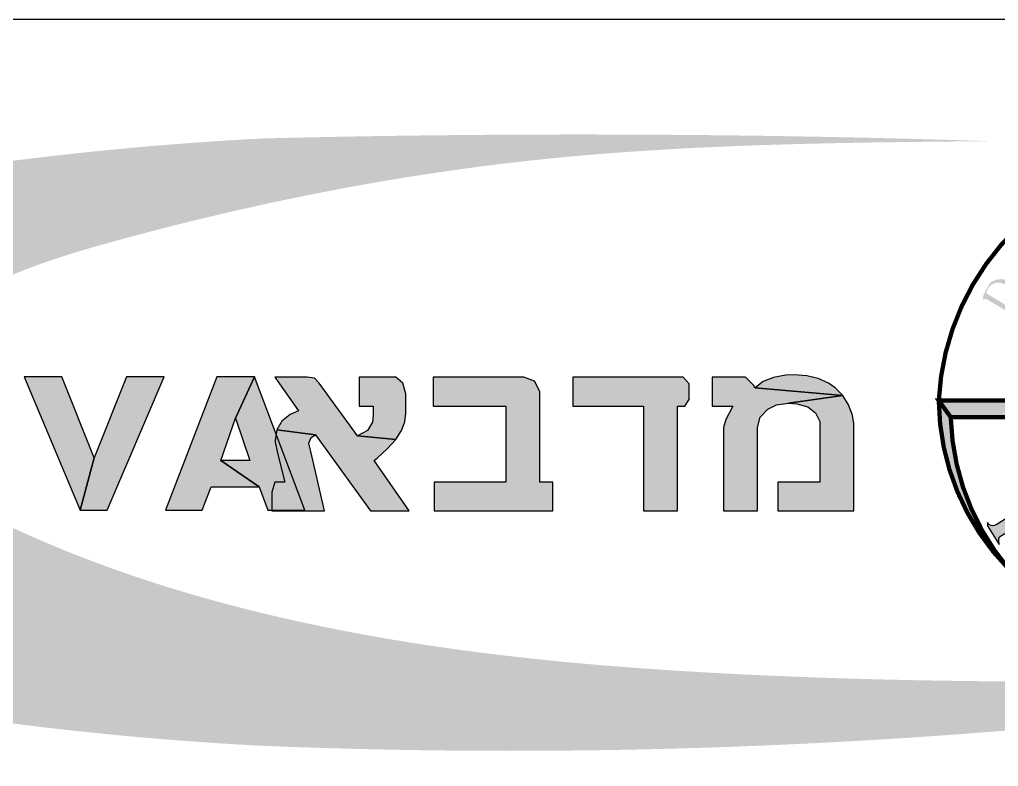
# Model space of a CAD drawing. Header units: millimetres. Extents: x 176729 to 176830, y 575987 to 576058.
# Drawn here: x 176737.91 to 176748.69, y 575993.31 to 576001.53 of the extents above; entities that cross this region are included whole.
import ezdxf

# ---------------------------------------------------------------- set-up
doc = ezdxf.new("R2010")
doc.units = ezdxf.units.MM
doc.layers.add('LG', color=7, linetype='Continuous')
doc.layers.add('LG-1', color=240, linetype='Continuous')

# ---------------------------------------------------------------- blocks, each defined once
blk = doc.blocks.new('LG')
h = blk.add_hatch(color=160)
edge = h.paths.add_edge_path()
edge.add_line((100.64, 31.013), (100.546, 30.786))
edge.add_line((100.546, 30.786), (99.535, 31.324))
edge.add_arc((99.224, 30.739), 0.662, 62.0006, 117.9994)
edge.add_arc((99.245, 30.698), 0.708, 117.9994, 172.1953)
edge.add_line((98.543, 30.794), (99.85, 30.013))
edge.add_arc((99.489, 29.707), 0.473, -60.8595, 40.1689, ccw=False)
edge.add_line((99.719, 29.294), (99.69, 29.329))
edge.add_line((99.69, 29.329), (99.741, 29.38))
edge.add_arc((99.494, 29.573), 0.313, 321.9063, 398.0937)
edge.add_line((99.741, 29.766), (98.574, 30.462))
edge.add_arc((98.472, 30.291), 0.199, 59.1894, 127.546)
edge.add_arc((99.111, 30.46), 0.761, 156.5628, 180.803, ccw=False)
edge.add_arc((101.403, 29.466), 3.259, 143.3236, 156.5628, ccw=False)
edge.add_arc((99.39, 30.518), 1.078, 81.9051, 123.8943, ccw=False)
edge.add_line((99.542, 31.585), (100.64, 31.013))
at = {"layer": 'LG'}
h = blk.add_hatch(color=1, dxfattribs=at)
h.set_gradient(color1=(255, 0, 0), one_color=1, tint=1, name='CYLINDER')
edge = h.paths.add_edge_path()
edge.add_spline(control_points=[(98.674, 39.355), (89.915, 39.272), (73.398, 39.114), (53.753, 35.121), (41.585, 31.401), (35.786, 26.697), (36.865, 21.239), (41.708, 18.509), (51.463, 14.085), (66.084, 10.718), (92.007, 8.593), (111.147, 8.968), (124.977, 9.239)], knot_values=[0, 0, 0, 0, 26.803596, 50.544627, 60.524082, 66.527997, 70.798367, 75.065174, 82.815075, 103.990558, 120.220363, 162.498297, 162.498297, 162.498297, 162.498297], degree=3, periodic=0)
edge.add_arc((71.729, 347.18), 342.11, 267.67339, 278.95427, ccw=False)
edge.add_arc((67.655, 194.553), 189.456, 259.47322, 267.03067, ccw=False)
edge.add_arc((46.661, 87.867), 80.738, 247.88607, 260.28904, ccw=False)
edge.add_arc((24.024, 33.294), 21.662, 222.8944, 249.0174, ccw=False)
edge.add_arc((12.484, 22.428), 5.813, 138.1441, 221.8559, ccw=False)
edge.add_arc((24.024, 11.563), 21.662, 110.9826, 137.1056, ccw=False)
edge.add_arc((46.661, -43.01), 80.738, 99.71096, 112.11393, ccw=False)
edge.add_arc((67.655, -149.696), 189.456, 92.96933, 100.52678, ccw=False)
edge.add_arc((75.657, -667.397), 707.127, 88.134715, 91.443762, ccw=False)
for color, points in [(100, [(46.555, 26.106), (44.435, 26.106), (47.591, 18.602), (48.365, 21.544)]), (100, [(52.302, 26.106), (50.188, 26.106), (48.365, 21.544), (47.591, 18.602), (49.104, 18.602)]), (100, [(57.388, 26.106), (55.262, 26.106), (52.379, 18.602), (54.44, 18.602), (54.952, 19.913), (57.644, 19.913), (55.494, 21.396), (56.31, 23.784)]), (100, [(57.388, 26.106), (56.31, 23.784), (57.12, 21.396), (55.494, 21.396), (57.644, 19.913), (58.127, 18.602), (60.211, 18.602)]), (160, [(60.344, 26.078), (58.527, 26.078), (59.859, 24.185), (59.392, 23.981), (58.925, 23.607), (58.644, 23.122), (60.811, 22.842), (63.901, 18.56), (66.086, 18.56), (64.112, 21.393), (64.287, 21.533), (64.871, 22.065), (65.326, 22.585), (63.183, 22.778), (61.016, 25.745), (60.77, 26.019)]), (160, [(72.534, 26.078), (67.429, 26.078), (67.429, 24.448), (71.524, 24.448), (71.524, 20.184), (67.494, 20.184), (67.494, 18.56), (74.158, 18.56), (74.158, 20.184), (73.434, 20.184), (73.434, 25.167), (73.434, 25.254), (73.177, 25.809), (73.136, 25.856)]), (160, [(81.495, 26.078), (75.285, 26.078), (75.285, 24.448), (79.263, 24.448), (79.263, 18.56), (81.173, 18.56), (81.173, 24.448), (81.588, 24.448), (81.839, 24.828), (81.839, 25.716)]), (160, [(84.999, 26.078), (83.13, 26.078), (83.13, 24.448), (84.287, 24.448), (84.246, 24.378), (83.884, 23.706), (83.767, 23.251), (83.767, 18.56), (85.677, 18.56), (85.677, 23.251), (85.823, 23.829), (86.261, 24.279), (86.746, 24.518), (87.417, 24.617), (90.472, 25.05), (85.537, 25.482), (85.455, 25.634)]), (160, [(87.727, 26.218), (87.266, 26.2), (86.576, 26.072), (85.998, 25.832), (85.537, 25.482), (90.472, 25.05), (90.04, 25.488), (89.672, 25.739), (89.094, 26.008), (88.445, 26.165)]), (160, [(90.472, 25.05), (87.417, 24.617), (87.879, 24.588), (88.504, 24.413), (88.942, 24.08), (89.187, 23.584), (89.187, 20.184), (86.816, 20.184), (86.816, 18.56), (91.097, 18.56), (91.097, 23.484), (91.015, 23.952), (90.799, 24.536)]), (4, [(96.54, 23.832), (95.868, 24.766, 0.19468), (99.811, 15.286, -0.169588)]), (130, [(96.54, 23.832), (95.868, 24.766), (100.082, 24.766), (100.871, 23.832)]), (160, [(58.644, 23.122), (58.551, 22.521), (58.551, 22.45), (58.679, 21.802), (59.094, 20.184), (58.568, 20.184), (58.533, 20.184), (58.37, 19.623), (58.37, 18.56), (61.325, 18.56), (60.607, 21.656), (60.443, 22.38), (60.572, 22.69), (60.811, 22.842)])]:
    blk.add_hatch(color=color, dxfattribs=at).paths.add_polyline_path(points)
blk.add_hatch(color=160, dxfattribs=at).paths.add_polyline_path([(65.326, 26.078), (63.265, 26.078), (63.265, 24.448), (64.065, 24.448), (64.065, 23.946), (64.018, 23.554), (63.732, 23.075), (63.183, 22.778), (65.326, 22.585), (65.648, 23.087), (65.84, 23.578), (65.905, 24.045), (65.905, 24.927), (65.899, 25.137), (65.724, 25.745)], flags=17)
at = {"layer": 'LG-1'}
h = blk.add_hatch(color=256, dxfattribs=at)
edge = h.paths.add_edge_path()
edge.add_arc((101.241, 17.873), 0.371, 58.5942, 121.4058, ccw=False)
edge.add_line((101.435, 18.189), (101.514, 18.098))
edge.add_line((101.514, 18.098), (101.612, 18.163))
edge.add_line((101.612, 18.163), (100.951, 19.312))
edge.add_line((100.951, 19.312), (100.865, 19.267))
edge.add_line((100.865, 19.267), (100.906, 19.073))
edge.add_arc((100.687, 19.027), 0.224, -47.7773, 11.8712, ccw=False)
edge.add_line((100.837, 18.861), (99.088, 17.78))
edge.add_arc((98.907, 18.073), 0.344, 238.2927, 301.7073, ccw=False)
edge.add_arc((98.885, 18.037), 0.302, 203.6627, 238.2927, ccw=False)
edge.add_line((98.608, 17.916), (98.608, 17.726))
edge.add_line((98.608, 17.726), (99.262, 16.668))
edge.add_line((99.262, 16.668), (99.24, 16.932))
edge.add_arc((99.479, 16.952), 0.239, 127.2499, 184.7984, ccw=False)
edge.add_line((99.334, 17.142), (101.048, 18.189))
at = {"layer": 'LG', "color": 160, "const_width": 0.243}
for points in [[(124.653, 24.72, 0.955071), (95.868, 24.766)], [(95.868, 24.766, 0.19468), (99.811, 15.286)], [(96.54, 23.832, 0.169588), (99.811, 15.286)]]:
    blk.add_lwpolyline(points, format="xyb", dxfattribs=at)
at = {"layer": 'LG', "color": 100}
for points in [[(46.555, 26.106), (44.435, 26.106), (47.591, 18.602), (48.365, 21.544)], [(52.302, 26.106), (50.188, 26.106), (48.365, 21.544), (47.591, 18.602), (49.104, 18.602)], [(57.388, 26.106), (55.262, 26.106), (52.379, 18.602), (54.44, 18.602), (54.952, 19.913), (57.644, 19.913), (55.494, 21.396), (56.31, 23.784)], [(57.388, 26.106), (56.31, 23.784), (57.12, 21.396), (55.494, 21.396), (57.644, 19.913), (58.127, 18.602), (60.211, 18.602)]]:
    blk.add_lwpolyline(points, close=True, dxfattribs=at)
at = {"layer": 'LG', "color": 160}
for points in [[(60.344, 26.078), (58.527, 26.078), (59.859, 24.185), (59.392, 23.981), (58.925, 23.607), (58.644, 23.122), (60.811, 22.842), (63.901, 18.56), (66.086, 18.56), (64.112, 21.393), (64.287, 21.533), (64.871, 22.065), (65.326, 22.585), (63.183, 22.778), (61.016, 25.745), (60.77, 26.019)], [(65.326, 26.078), (63.265, 26.078), (63.265, 24.448), (64.065, 24.448), (64.065, 23.946), (64.018, 23.554), (63.732, 23.075), (63.183, 22.778), (65.326, 22.585), (65.648, 23.087), (65.84, 23.578), (65.905, 24.045), (65.905, 24.927), (65.899, 25.137), (65.724, 25.745)], [(72.534, 26.078), (67.429, 26.078), (67.429, 24.448), (71.524, 24.448), (71.524, 20.184), (67.494, 20.184), (67.494, 18.56), (74.158, 18.56), (74.158, 20.184), (73.434, 20.184), (73.434, 25.167), (73.434, 25.254), (73.177, 25.809), (73.136, 25.856)], [(81.495, 26.078), (75.285, 26.078), (75.285, 24.448), (79.263, 24.448), (79.263, 18.56), (81.173, 18.56), (81.173, 24.448), (81.588, 24.448), (81.839, 24.828), (81.839, 25.716)], [(84.999, 26.078), (83.13, 26.078), (83.13, 24.448), (84.287, 24.448), (84.246, 24.378), (83.884, 23.706), (83.767, 23.251), (83.767, 18.56), (85.677, 18.56), (85.677, 23.251), (85.823, 23.829), (86.261, 24.279), (86.746, 24.518), (87.417, 24.617), (90.472, 25.05), (85.537, 25.482), (85.455, 25.634)], [(87.727, 26.218), (87.266, 26.2), (86.576, 26.072), (85.998, 25.832), (85.537, 25.482), (90.472, 25.05), (90.04, 25.488), (89.672, 25.739), (89.094, 26.008), (88.445, 26.165)], [(90.472, 25.05), (87.417, 24.617), (87.879, 24.588), (88.504, 24.413), (88.942, 24.08), (89.187, 23.584), (89.187, 20.184), (86.816, 20.184), (86.816, 18.56), (91.097, 18.56), (91.097, 23.484), (91.015, 23.952), (90.799, 24.536)], [(58.644, 23.122), (58.551, 22.521), (58.551, 22.45), (58.679, 21.802), (59.094, 20.184), (58.568, 20.184), (58.533, 20.184), (58.37, 19.623), (58.37, 18.56), (61.325, 18.56), (60.607, 21.656), (60.443, 22.38), (60.572, 22.69), (60.811, 22.842)]]:
    blk.add_lwpolyline(points, close=True, dxfattribs=at)
at = {"layer": 'LG', "color": 160, "const_width": 0.243}
blk.add_lwpolyline([(96.54, 23.832), (95.868, 24.766), (100.082, 24.766), (100.871, 23.832), (96.54, 23.832)], dxfattribs=at)
at = {"layer": 'LG-1'}
blk.add_lwpolyline([(98.608, 17.916), (98.608, 17.726), (99.262, 16.668), (99.24, 16.932, -0.256517), (99.334, 17.142), (101.048, 18.189, -0.281142), (101.435, 18.189), (101.514, 18.098), (101.612, 18.163), (100.951, 19.312), (100.865, 19.267), (100.906, 19.073, -0.266306), (100.837, 18.861), (99.088, 17.78, -0.283983), (98.726, 17.78, -0.152263), (98.608, 17.916, -1.089582)], format="xyb", dxfattribs=at)
blk.add_lwpolyline([(101.048, 18.189, -0.281142), (101.435, 18.189), (101.514, 18.098), (101.612, 18.163), (100.951, 19.312), (100.865, 19.267), (100.906, 19.073, -0.266306), (100.837, 18.861), (99.088, 17.78, -0.283983), (98.726, 17.78, -0.152263), (98.608, 17.916), (98.608, 17.726), (99.262, 16.668), (99.24, 16.932, -0.256517), (99.334, 17.142)], format="xyb", close=True, dxfattribs=at)
blk = doc.blocks.new('dugma')
at = {"color": 0}
blk.add_lwpolyline([(729.977, 537.845), (828.326, 537.845), (828.326, 597.022), (729.977, 597.022)], close=True, dxfattribs=at)
at = {"xscale": 0.7867932873141399, "yscale": 0.7867932873141399, "zscale": 0.7867932873141399}
blk.add_blockref('LG', (729.216, 560.679), dxfattribs=at)

msp = doc.modelspace()

# ---------------------------------------------------------------- block references
at = {"xscale": 0.2489010165445507, "yscale": 0.2489010165445507, "zscale": 0.2489010165331615}
msp.add_blockref('dugma', (176547.757, 575852.933), dxfattribs=at)

doc.saveas('drawing.dxf')
